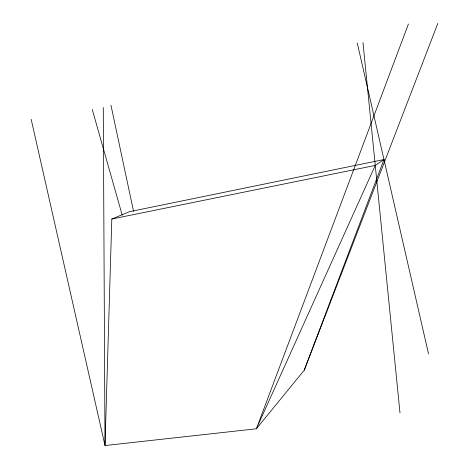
<?xml version="1.0" encoding="UTF-8"?>
<svg xmlns="http://www.w3.org/2000/svg" width="469" height="469" viewBox="0 0 469 469"><rect width="100%" height="100%" fill="white"/><g stroke="black" fill="none" stroke-linecap="round" stroke-linejoin="round"><path stroke-width="0.7" d="M304.252 370.176L383.976 159.536L129.409 211.718L111.815 219.023L105.003 445.55L256.373 428.783L304.252 370.176L437.812 23.45M408.423 24.019L256.373 428.783L375.259 165.422L383.976 159.536M111.815 219.023L375.259 165.422M92.264 109.459L122.192 215.095M357.272 43.084L428.537 353.884M31.189 119.372L105.003 445.55L103.28 107.495M110.965 105.255L133.548 211.326M362.971 42.527L399.993 412.872"/></g></svg>
